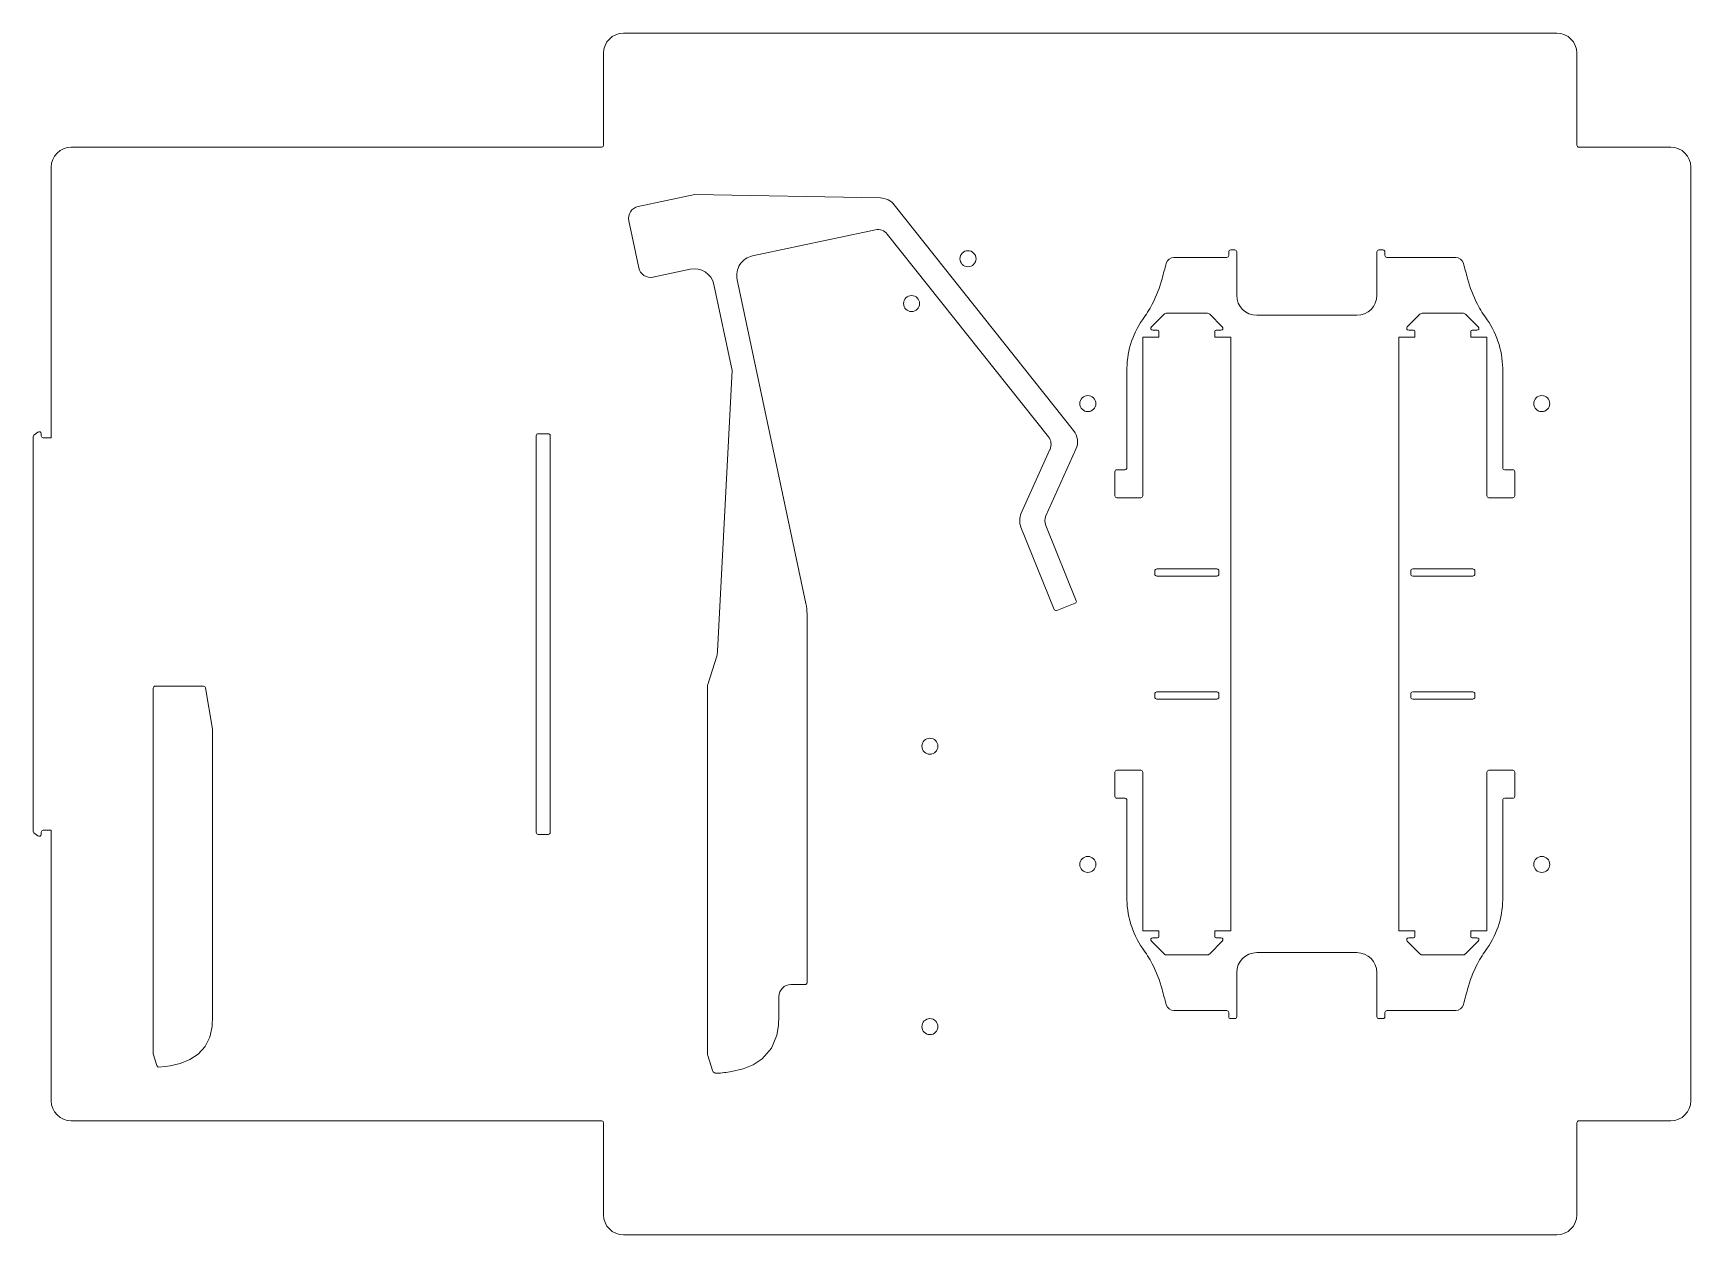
# Model space of a CAD drawing. Header units: millimetres. Extents: x -32 to 382, y -12 to 288.
import ezdxf

# ---------------------------------------------------------------- set-up
doc = ezdxf.new("R2010")
doc.units = ezdxf.units.MM

msp = doc.modelspace()

# ---------------------------------------------------------------- linework, layer by layer
at = {"color": 7, "linetype": 'Continuous', "lineweight": 15}
for p, q in [((348.33, 288.01), (115.33, 288.01)), ((110.33, 283.01), (110.33, 260.04)), ((353.33, 260.04), (353.33, 283.01)), ((-22.55, 259.54), (109.87, 259.54)), ((109.95, 259.56), (109.87, 259.54)), ((376.79, 259.54), (353.83, 259.54)), ((-27.55, 254.54), (-27.55, 187.04)), ((381.79, 21.54), (381.79, 254.54)), ((133.13, 247.75), (118.95, 244.74)), ((179.47, 246.87), (133.13, 247.75)), ((227.7, 188.8), (182.91, 245.17)), ((116.64, 241.18), (119.13, 229.44)), ((147.54, 232.41), (178.21, 238.93)), ((181.18, 237.86), (221.42, 187.23)), ((265.91, 232.04), (252.75, 232.04)), ((266.41, 233.42), (266.41, 232.54)), ((267.91, 233.92), (266.91, 233.92)), ((268.41, 233.42), (268.41, 222.58)), ((303.41, 222.58), (303.41, 233.42)), ((304.91, 233.92), (303.91, 233.92)), ((305.41, 232.54), (305.41, 233.42)), ((323.08, 232.04), (305.91, 232.04)), ((122.69, 227.13), (131.98, 229.1)), ((137.91, 225.25), (142.48, 203.78)), ((160.87, 145.62), (143.69, 226.48)), ((250.27, 217.86), (247.11, 214.71)), ((260.96, 218.15), (250.97, 218.15)), ((264.82, 214.71), (261.67, 217.86)), ((273.41, 217.58), (298.41, 217.58)), ((314.16, 217.86), (311.01, 214.71)), ((324.85, 218.15), (314.87, 218.15)), ((328.72, 214.71), (325.56, 217.86)), ((244.97, 212.15), (244.97, 172.54)), ((244.97, 212.15), (248.97, 212.15)), ((247.47, 213.85), (248.67, 213.85)), ((248.97, 213.55), (248.97, 212.15)), ((262.97, 212.15), (262.97, 213.55)), ((262.97, 212.15), (266.97, 212.15)), ((263.27, 213.85), (264.47, 213.85)), ((266.97, 212.15), (266.97, 63.93)), ((308.86, 63.93), (308.86, 212.15)), ((312.86, 212.15), (308.86, 212.15)), ((311.36, 213.85), (312.56, 213.85)), ((312.86, 213.55), (312.86, 212.15)), ((326.86, 212.15), (326.86, 213.55)), ((330.86, 212.15), (326.86, 212.15)), ((327.16, 213.85), (328.36, 213.85)), ((330.86, 172.54), (330.86, 212.15)), ((142.48, 203.78), (138.81, 133.75)), ((241, 203.49), (241, 179.54)), ((334.83, 179.54), (334.83, 203.49)), ((-32.05, 187.29), (-32.05, 88.79)), ((-30.85, 188.44), (-31.85, 187.69)), ((-30.05, 187.54), (-30.05, 188.04)), ((-27.55, 187.04), (-29.55, 187.04)), ((93.54, 187.54), (93.54, 88.54)), ((96.52, 188.04), (94.04, 188.04)), ((97.02, 88.54), (97.02, 187.54)), ((221.8, 184.13), (214.62, 168.17)), ((220.79, 167.5), (228.28, 184.16)), ((238, 172.54), (238, 178.54)), ((238.5, 179.04), (240.5, 179.04)), ((335.33, 179.04), (337.33, 179.04)), ((337.83, 178.54), (337.83, 172.54)), ((244.47, 172.04), (238.5, 172.04)), ((337.33, 172.04), (331.36, 172.04)), ((214.55, 164.71), (222.88, 144.14)), ((228.35, 146.36), (220.74, 165.14)), ((247.97, 152.98), (247.97, 153.78)), ((248.47, 154.28), (263.47, 154.28)), ((263.97, 153.78), (263.97, 152.98)), ((311.86, 152.98), (311.86, 153.78)), ((312.36, 154.28), (327.36, 154.28)), ((327.86, 153.78), (327.86, 152.98)), ((263.47, 152.48), (248.47, 152.48)), ((327.36, 152.48), (312.36, 152.48)), ((223.53, 143.87), (228.08, 145.71)), ((161.14, 51.04), (161.14, 143.04)), ((138.59, 132.51), (136.35, 125.4)), ((-2.08, 124.52), (-2.08, 33.24)), ((10.45, 125.02), (-1.58, 125.02)), ((12.76, 114.28), (10.94, 124.61)), ((136.3, 125.1), (136.3, 33.16)), ((247.97, 122.3), (247.97, 123.1)), ((248.47, 123.6), (263.47, 123.6)), ((263.47, 121.8), (248.47, 121.8)), ((263.97, 123.1), (263.97, 122.3)), ((311.86, 122.3), (311.86, 123.1)), ((312.36, 123.6), (327.36, 123.6)), ((327.36, 121.8), (312.36, 121.8)), ((327.86, 123.1), (327.86, 122.3)), ((12.76, 42.73), (12.76, 114.28)), ((238, 97.54), (238, 103.54)), ((244.47, 104.04), (238.5, 104.04)), ((244.97, 103.54), (244.97, 63.93)), ((330.86, 63.93), (330.86, 103.54)), ((337.33, 104.04), (331.36, 104.04)), ((337.83, 103.54), (337.83, 97.54)), ((240.5, 97.04), (238.5, 97.04)), ((241, 96.54), (241, 72.6)), ((334.83, 72.6), (334.83, 96.54)), ((337.33, 97.04), (335.33, 97.04)), ((-31.85, 88.39), (-30.85, 87.64)), ((-30.05, 88.04), (-30.05, 88.54)), ((-29.55, 89.04), (-27.55, 89.04)), ((-27.55, 89.04), (-27.55, 21.54)), ((94.04, 88.04), (96.52, 88.04)), ((244.97, 63.93), (248.97, 63.93)), ((248.67, 62.23), (247.47, 62.23)), ((248.97, 63.93), (248.97, 62.53)), ((262.97, 63.93), (266.97, 63.93)), ((262.97, 62.53), (262.97, 63.93)), ((264.47, 62.23), (263.27, 62.23)), ((312.86, 63.93), (308.86, 63.93)), ((312.56, 62.23), (311.36, 62.23)), ((312.86, 63.93), (312.86, 62.53)), ((330.86, 63.93), (326.86, 63.93)), ((326.86, 62.53), (326.86, 63.93)), ((328.36, 62.23), (327.16, 62.23)), ((247.11, 61.38), (250.27, 58.22)), ((261.67, 58.22), (264.82, 61.38)), ((298.41, 58.51), (273.41, 58.51)), ((311.01, 61.38), (314.16, 58.22)), ((325.56, 58.22), (328.72, 61.38)), ((250.97, 57.93), (260.96, 57.93)), ((314.87, 57.93), (324.85, 57.93)), ((157.14, 50.54), (160.64, 50.54)), ((268.41, 53.51), (268.41, 42.54)), ((303.41, 42.54), (303.41, 53.51)), ((154.14, 42.72), (154.14, 47.54)), ((252.75, 44.04), (265.91, 44.04)), ((266.41, 43.54), (266.41, 42.54)), ((266.91, 42.04), (267.91, 42.04)), ((303.91, 42.04), (304.91, 42.04)), ((305.41, 42.54), (305.41, 43.54)), ((305.91, 44.04), (323.08, 44.04)), ((-2.08, 33.24), (-1.15, 30.31)), ((136.35, 32.86), (137.53, 29.1)), ((109.87, 16.54), (-22.55, 16.54)), ((109.87, 16.54), (109.95, 16.53)), ((110.33, 16.04), (110.33, -6.92)), ((353.33, -6.92), (353.33, 16.04)), ((353.83, 16.54), (376.79, 16.54)), ((115.33, -11.92), (348.33, -11.92))]:
    msp.add_line(p, q, dxfattribs=at)
at = {"color": 7, "linetype": 'Continuous', "lineweight": 15, "flags": 128}
for points in [[(2.18, 30.3), (4.66, 30.88), (7.04, 31.8), (9.18, 33.17), (10.89, 35.05), (12.05, 37.45), (12.61, 40.06), (12.76, 42.73)], [(142.31, 28.82), (145.23, 29.53), (147.73, 30.53), (149.98, 31.99), (152.3, 34.67), (153.63, 37.94), (154.02, 40.31), (154.14, 42.72)], [(-0.64, 29.96), (0.94, 30.13), (2.18, 30.3)]]:
    msp.add_lwpolyline(points, dxfattribs=at)
at = {"color": 7, "linetype": 'Continuous', "lineweight": 15}
for centre in [(201.33, 231.71), (187.24, 220.51), (231.25, 195.54), (344.58, 195.54), (191.83, 110.04), (231.25, 80.54), (344.58, 80.54), (191.83, 40.04)]:
    msp.add_circle(centre, 2, dxfattribs=at)
for centre, radius, start, end in [((115.33, 283.01), 5, 90, 180), ((348.33, 283.01), 5, 0, 90), ((-22.55, 254.54), 5, 90, 180), ((109.83, 260.04), 0.5, 284.6666, 0), ((353.83, 260.04), 0.5, 180, 270), ((376.79, 254.54), 5, 0, 90), ((119.57, 241.8), 3, 102, 192), ((179.38, 242.37), 4.5, 38.4741, 88.9113), ((178.83, 235.99), 3, 38.4741, 102), ((148.58, 227.52), 5, 102, 192), ((252.75, 230.04), 2, 90, 164.6116), ((265.91, 232.54), 0.5, 270, 0), ((266.91, 233.42), 0.5, 90, 180), ((267.91, 233.42), 0.5, 0, 90), ((303.91, 233.42), 0.5, 90, 180), ((304.91, 233.42), 0.5, 0, 90), ((305.91, 232.54), 0.5, 180, 270), ((323.08, 230.04), 2, 15.3884, 90), ((122.07, 230.06), 3, 192, 282), ((133.02, 224.21), 5, 12, 102), ((623.16, 127.96), 386.21, 164.5917, 165.1827), ((-50.43, 127.12), 389.43, 14.8197, 15.4059), ((220.95, 234.25), 29.8, 332.2769, 345.377), ((354.84, 234.24), 29.76, 194.6159, 207.7302), ((220.79, 234.33), 29.98, 323.4536, 332.2868), ((273.41, 222.58), 5, 180, 270), ((298.41, 222.58), 5, 270, 0), ((355.03, 234.33), 29.97, 207.7119, 216.5451), ((262.88, 204.04), 21.88, 145.3591, 181.4436), ((250.97, 217.15), 1, 90, 135), ((260.96, 217.15), 1, 45, 90), ((314.87, 217.15), 1, 90, 135), ((324.85, 217.15), 1, 45, 90), ((312.51, 203.91), 22.32, 358.9201, 34.2812), ((247.47, 214.35), 0.5, 135, 270), ((248.67, 213.55), 0.3, 0, 90), ((263.27, 213.55), 0.3, 90, 180), ((264.47, 214.35), 0.5, 270, 45), ((311.36, 214.35), 0.5, 135, 270), ((312.56, 213.55), 0.3, 0, 90), ((327.16, 213.55), 0.3, 90, 180), ((328.36, 214.35), 0.5, 270, 45), ((-31.55, 187.29), 0.5, 126.8699, 180), ((-30.55, 188.04), 0.5, 0, 126.8699), ((-29.55, 187.54), 0.5, 180, 270), ((94.04, 187.54), 0.5, 90, 180), ((96.52, 187.54), 0.5, 0, 90), ((219.07, 185.36), 3, 335.7657, 38.4741), ((224.18, 186), 4.5, 335.7657, 38.4741), ((238.5, 178.54), 0.5, 90, 180), ((240.5, 179.54), 0.5, 270, 0), ((335.33, 179.54), 0.5, 180, 270), ((337.33, 178.54), 0.5, 0, 90), ((238.5, 172.54), 0.5, 180, 270), ((244.47, 172.54), 0.5, 270, 0), ((331.36, 172.54), 0.5, 180, 270), ((337.33, 172.54), 0.5, 270, 0), ((218.63, 166.36), 4.4, 155.7657, 202.0569), ((223.52, 166.27), 3, 155.7657, 202.0569), ((248.47, 153.78), 0.5, 90, 180), ((263.47, 153.78), 0.5, 0, 90), ((312.36, 153.78), 0.5, 90, 180), ((327.36, 153.78), 0.5, 0, 90), ((248.47, 152.98), 0.5, 180, 270), ((263.47, 152.98), 0.5, 270, 0), ((312.36, 152.98), 0.5, 180, 270), ((327.36, 152.98), 0.5, 270, 0), ((148.74, 143.04), 12.4, 0, 12), ((227.89, 146.17), 0.5, 292.0569, 22.0569), ((223.35, 144.33), 0.5, 202.0569, 292.0569), ((133.82, 134.01), 5, 342.5422, 357), ((-1.58, 124.52), 0.5, 90, 180), ((10.45, 124.52), 0.5, 10, 90), ((137.3, 125.1), 1, 162.5422, 180), ((248.47, 123.1), 0.5, 90, 180), ((248.47, 122.3), 0.5, 180, 270), ((263.47, 123.1), 0.5, 0, 90), ((263.47, 122.3), 0.5, 270, 0), ((312.36, 123.1), 0.5, 90, 180), ((312.36, 122.3), 0.5, 180, 270), ((327.36, 123.1), 0.5, 0, 90), ((327.36, 122.3), 0.5, 270, 0), ((238.5, 103.54), 0.5, 90, 180), ((244.47, 103.54), 0.5, 0, 90), ((331.36, 103.54), 0.5, 90, 180), ((337.33, 103.54), 0.5, 0, 90), ((238.5, 97.54), 0.5, 180, 270), ((240.5, 96.54), 0.5, 0, 90), ((335.33, 96.54), 0.5, 90, 180), ((337.33, 97.54), 0.5, 270, 0), ((-31.55, 88.79), 0.5, 180, 233.1301), ((-30.55, 88.04), 0.5, 233.1301, 0), ((-29.55, 88.54), 0.5, 90, 180), ((94.04, 88.54), 0.5, 180, 270), ((96.52, 88.54), 0.5, 270, 0), ((263.32, 72.18), 22.32, 178.9201, 214.2812), ((312.95, 72.05), 21.88, 325.3591, 1.4436), ((247.47, 61.73), 0.5, 90, 225), ((248.67, 62.53), 0.3, 270, 0), ((263.27, 62.53), 0.3, 180, 270), ((264.47, 61.73), 0.5, 315, 90), ((311.36, 61.73), 0.5, 90, 225), ((312.56, 62.53), 0.3, 270, 0), ((327.16, 62.53), 0.3, 180, 270), ((328.36, 61.73), 0.5, 315, 90), ((220.8, 41.76), 29.97, 27.7119, 36.5451), ((250.97, 58.93), 1, 225, 270), ((260.96, 58.93), 1, 270, 315), ((273.41, 53.51), 5, 90, 180), ((298.41, 53.51), 5, 0, 90), ((314.87, 58.93), 1, 225, 270), ((324.85, 58.93), 1, 270, 315), ((355.04, 41.75), 29.98, 143.4536, 152.2868), ((220.99, 41.85), 29.76, 14.6159, 27.7302), ((354.87, 41.84), 29.8, 152.2769, 165.377), ((157.14, 47.54), 3, 90, 180), ((160.64, 51.04), 0.5, 270, 0), ((626.26, 148.97), 389.43, 194.8197, 195.4059), ((-47.33, 148.13), 386.21, 344.5917, 345.1827), ((252.75, 46.04), 2, 195.3884, 270), ((265.91, 43.54), 0.5, 0, 90), ((266.91, 42.54), 0.5, 180, 270), ((267.91, 42.54), 0.5, 270, 0), ((303.91, 42.54), 0.5, 180, 270), ((304.91, 42.54), 0.5, 270, 0), ((305.91, 43.54), 0.5, 90, 180), ((323.08, 46.04), 2, 270, 344.6116), ((137.3, 33.16), 1, 180, 197.4621), ((-0.68, 30.46), 0.5, 197.4621, 274.7636), ((138.49, 29.4), 1, 197.4621, 274.9772), ((134.97, 77.73), 49.47, 274.1792, 278.5359), ((-22.55, 21.54), 5, 180, 270), ((376.79, 21.54), 5, 270, 0), ((109.83, 16.04), 0.5, 0, 75.3334), ((353.83, 16.04), 0.5, 90, 180), ((115.33, -6.92), 5, 180, 270), ((348.33, -6.92), 5, 270, 0)]:
    msp.add_arc(centre, radius, start, end, dxfattribs=at)

doc.saveas('drawing.dxf')
